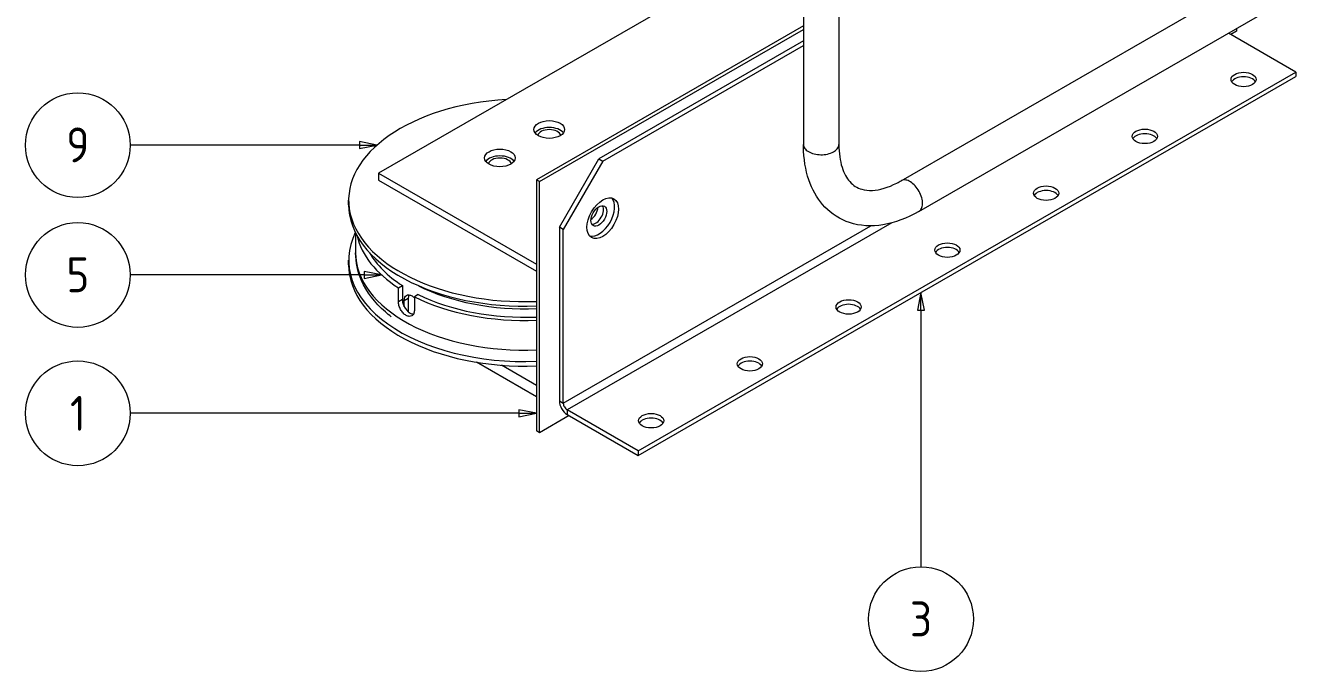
# Model space of a CAD drawing. Header units: millimetres. Extents: x 0 to 2102, y 0 to 1485.
# Drawn here: x 1391.2 to 1847.4, y 590.9 to 822.1 of the extents above; entities that cross this region are included whole.
import ezdxf

# ---------------------------------------------------------------- set-up
doc = ezdxf.new("R2010")
doc.units = ezdxf.units.MM
doc.header["$LTSCALE"] = 2.5
for name, color, linetype, lineweight in [('가시적인 것(ISO)', 3, 'Continuous', 5), ('가시적인 좁은 것(ISO)', 3, 'Continuous', 5), ('기호(ISO)', 5, 'Continuous', 5)]:
    doc.layers.add(name, color=color, linetype=linetype, lineweight=lineweight)
doc.styles.add('부품번호텍스트_PSTEK_POSCO', font='isocp.shx')

# ---------------------------------------------------------------- blocks, each defined once
blk = doc.blocks.new('품번기호1')
at = {"layer": '기호(ISO)', "color": 7}
for p, q in [((629.65, 273.31), (627.15, 273.81)), ((627.15, 273.81), (627.15, 272.81)), ((627.15, 273.31), (571.46, 273.31)), ((627.15, 273.31), (629.65, 273.31)), ((627.15, 272.81), (629.65, 273.31))]:
    blk.add_line(p, q, dxfattribs=at)
at = {"layer": '기호(ISO)', "color": 7, "flags": 128}
blk.add_lwpolyline([(627.15, 272.81), (629.65, 273.31)], dxfattribs=at)
at = {"layer": '기호(ISO)'}
blk.add_circle((563.96, 273.31), 7.5, dxfattribs=at)
at = {"layer": '기호(ISO)', "color": 7}
blk.add_solid([(627.15, 272.81), (629.65, 273.31), (627.15, 273.81), (627.15, 272.81)], dxfattribs=at)
at = {"layer": '기호(ISO)', "color": 7, "insert": (563.96, 273.31), "char_height": 5, "attachment_point": 5, "style": '부품번호텍스트_PSTEK_POSCO'}
blk.add_mtext('1', dxfattribs=at)
blk = doc.blocks.new('품번기호2')
at = {"layer": '기호(ISO)', "color": 7}
for p, q in [((684.73, 290.59), (684.23, 288.09)), ((684.73, 288.09), (684.73, 290.59)), ((685.23, 288.09), (684.73, 290.59)), ((684.23, 288.09), (685.23, 288.09)), ((684.73, 288.09), (684.73, 251.34))]:
    blk.add_line(p, q, dxfattribs=at)
at = {"layer": '기호(ISO)', "color": 7, "flags": 128}
blk.add_lwpolyline([(685.23, 288.09), (684.73, 290.59)], dxfattribs=at)
at = {"layer": '기호(ISO)'}
blk.add_circle((684.73, 243.84), 7.5, dxfattribs=at)
at = {"layer": '기호(ISO)', "color": 7}
blk.add_solid([(685.23, 288.09), (684.73, 290.59), (684.23, 288.09), (685.23, 288.09)], dxfattribs=at)
at = {"layer": '기호(ISO)', "color": 7, "insert": (684.73, 243.87), "char_height": 5, "attachment_point": 5, "style": '부품번호텍스트_PSTEK_POSCO'}
blk.add_mtext('3', dxfattribs=at)
blk = doc.blocks.new('품번기호7')
at = {"layer": '기호(ISO)', "color": 7}
for p, q in [((604.97, 293.12), (571.46, 293.12)), ((607.47, 293.12), (604.97, 293.62)), ((604.97, 293.62), (604.97, 292.62)), ((604.97, 293.12), (607.47, 293.12)), ((604.97, 292.62), (607.47, 293.12))]:
    blk.add_line(p, q, dxfattribs=at)
at = {"layer": '기호(ISO)', "color": 7, "flags": 128}
blk.add_lwpolyline([(604.97, 292.62), (607.47, 293.12)], dxfattribs=at)
at = {"layer": '기호(ISO)'}
blk.add_circle((563.96, 293.12), 7.5, dxfattribs=at)
at = {"layer": '기호(ISO)', "color": 7}
blk.add_solid([(604.97, 292.62), (607.47, 293.12), (604.97, 293.62), (604.97, 292.62)], dxfattribs=at)
at = {"layer": '기호(ISO)', "color": 7, "insert": (563.96, 293.15), "char_height": 5, "attachment_point": 5, "style": '부품번호텍스트_PSTEK_POSCO'}
blk.add_mtext('5', dxfattribs=at)
blk = doc.blocks.new('품번기호10')
at = {"layer": '기호(ISO)', "color": 7}
for p, q in [((606.81, 311.71), (604.31, 312.21)), ((604.31, 312.21), (604.31, 311.21)), ((604.31, 311.71), (571.46, 311.71)), ((604.31, 311.71), (606.81, 311.71)), ((604.31, 311.21), (606.81, 311.71))]:
    blk.add_line(p, q, dxfattribs=at)
at = {"layer": '기호(ISO)', "color": 7, "flags": 128}
blk.add_lwpolyline([(604.31, 311.21), (606.81, 311.71)], dxfattribs=at)
at = {"layer": '기호(ISO)'}
blk.add_circle((563.96, 311.71), 7.5, dxfattribs=at)
at = {"layer": '기호(ISO)', "color": 7}
blk.add_solid([(604.31, 311.21), (606.81, 311.71), (604.31, 312.21), (604.31, 311.21)], dxfattribs=at)
at = {"layer": '기호(ISO)', "color": 7, "insert": (563.96, 311.74), "char_height": 5, "attachment_point": 5, "style": '부품번호텍스트_PSTEK_POSCO'}
blk.add_mtext('9', dxfattribs=at)

msp = doc.modelspace()

# ---------------------------------------------------------------- linework, layer by layer
at = {"layer": '가시적인 것(ISO)'}
for p, q in [((1656.8793, 849.4327), (1517.5509, 769.1988)), ((1704.7227, 766.5335), (1841.03, 845.0276)), ((1669.7218, 840.5555), (1669.7218, 779.4965)), ((1682.4218, 840.5555), (1682.4218, 779.4965)), ((1711.0604, 755.5279), (1847.3677, 834.022)), ((1669.7218, 821.9577), (1574.1194, 766.904)), ((1575.2508, 766.2524), (1669.7218, 820.6547)), ((1846.0727, 805.4254), (1821.8908, 819.3508)), ((1824.8595, 820.0623), (1822.7573, 818.8518)), ((1824.8595, 821.0604), (1824.8595, 820.0623)), ((1669.7218, 816.5669), (1596.464, 774.3806)), ((1597.8782, 773.5662), (1669.7218, 814.9381)), ((1610.6061, 669.8292), (1846.0727, 805.4254)), ((1610.6061, 668.1941), (1846.0727, 803.7903)), ((1846.0727, 805.4254), (1846.0727, 803.7903)), ((1582.3218, 749.8857), (1596.464, 774.3806)), ((1597.8782, 773.5662), (1583.736, 749.0713)), ((1596.464, 774.3806), (1597.8782, 773.5662)), ((1517.5509, 769.1988), (1574.1194, 736.6232)), ((1517.5509, 769.1988), (1517.5509, 766.7462)), ((1517.5509, 766.7462), (1574.1194, 734.1705)), ((1575.2508, 766.2524), (1574.1194, 766.904)), ((1574.1194, 766.904), (1574.1194, 676.9738)), ((1575.2508, 676.3223), (1575.2508, 766.2524)), ((1506.8768, 757.8935), (1506.8768, 759.5286)), ((1583.736, 749.0713), (1582.3218, 749.8857)), ((1582.3218, 749.8857), (1582.3218, 687.7521)), ((1583.736, 686.9377), (1583.736, 749.0713)), ((1509.3768, 747.7749), (1509.3768, 740.725)), ((1506.8768, 736.4559), (1506.8768, 738.091)), ((1524.7012, 728.1793), (1526.1066, 729.0024)), ((1524.7012, 723.274), (1524.7012, 728.1793)), ((1526.1066, 729.0024), (1526.1066, 724.0971)), ((1531.8112, 725.7725), (1530.4058, 724.9494)), ((1526.8094, 721.4432), (1526.8094, 723.6912)), ((1528.2151, 724.5145), (1528.2151, 719.6151)), ((1530.4058, 724.9494), (1530.4058, 720.0441)), ((1574.1194, 689.2054), (1552.6732, 701.5555)), ((1574.1194, 693.2932), (1561.6231, 700.4893)), ((1610.6061, 669.8292), (1585.1503, 684.4883)), ((1585.8711, 682.4381), (1575.2508, 676.3223)), ((1585.1503, 682.8532), (1610.6061, 668.1941)), ((1575.2508, 676.3223), (1574.1194, 676.9738)), ((1610.6061, 669.8292), (1610.6061, 668.1941))]:
    msp.add_line(p, q, dxfattribs=at)
for centre, major_axis, ratio in [((1827.3343, 802.7786), (4.5, 0), 0.5758617), ((1578.7156, 784.8758), (-5.5, 0), 0.5758617), ((1791.979, 782.4188), (4.5, 0), 0.5758617), ((1561.0379, 774.696), (-5.5, 0), 0.5758617), ((1756.6237, 762.059), (4.5, 0), 0.5758617), ((1597.8782, 753.1275), (3.9923, 6.9327), 0.57809312), ((1596.464, 753.9419), (1.9961, 3.4663), 0.57809312), ((1721.2683, 741.6993), (4.5, 0), 0.5758617), ((1685.913, 721.3395), (4.5, 0), 0.5758617), ((1650.5576, 700.9797), (4.5, 0), 0.5758617), ((1615.2023, 680.6199), (4.5, 0), 0.5758617)]:
    msp.add_ellipse(centre, major_axis=major_axis, ratio=ratio, dxfattribs=at)
for centre, major_axis, ratio, start_param, end_param in [((1827.3343, 801.1435), (4.5, 0), 0.5758617, 0.32097029, 2.82062236), ((1569.8768, 759.5286), (-63, 0), 0.5758617, 4.81494211, 7.92137614), ((1578.7156, 782.4232), (-5.5, 0), 0.5758617, 3.53917364, 5.88560433), ((1578.7156, 782.4232), (-4.188, 0), 0.5758617, 3.29437285, 6.13040511), ((1791.979, 780.7837), (4.5, 0), 0.5758617, 0.32097029, 2.82062236), ((1561.0379, 772.2433), (-5.5, 0), 0.5758617, 3.53917364, 5.88560433), ((1561.0379, 772.2433), (-4.188, 0), 0.5758617, 3.29437285, 6.13040511), ((1756.6237, 760.4239), (4.5, 0), 0.5758617, 0.32097029, 2.82062236), ((1569.8768, 757.8935), (-63, 0), 0.5758617, 0, 1.63819084), ((1596.464, 753.9419), (-3.9923, -6.9327), 0.57809312, 0.17736431, 2.96422834), ((1595.3326, 754.5934), (-1.9961, -3.4663), 0.57809312, 0.28618803, 2.85540462), ((1593.2113, 755.815), (2.1209, 3.683), 0.57809312, 4.07094892, 5.35382904), ((1569.8768, 738.091), (-63, 0), 0.5758617, 6.00676116, 7.92137614), ((1569.8768, 751.3531), (-60.5, 0), 0.5758617, 0.13117767, 0.72770505), ((1569.8768, 751.3531), (-58.5, 0), 0.5758617, 0.31980152, 0.72543956), ((1721.2683, 740.0642), (4.5, 0), 0.5758617, 0.32097029, 2.82062236), ((1569.8768, 736.4559), (-63, 0), 0.5758617, 0, 1.63819084), ((1569.8768, 751.3531), (-58.5, 0), 0.5758617, 0.86229848, 1.64338383), ((1569.8768, 751.3531), (-60.5, 0), 0.5758617, 0.86003299, 1.64098022), ((1685.913, 719.7044), (4.5, 0), 0.5758617, 0.32097029, 2.82062236), ((1650.5576, 699.3446), (4.5, 0), 0.5758617, 0.32097029, 2.82062236), ((1585.1503, 686.1234), (1.9961, -3.4663), 0.57809312, 3.92892453, 5.49972085), ((1585.1503, 686.1234), (-0.9981, 1.7332), 0.57809312, 0.78733187, 2.3581282), ((1615.2023, 678.9848), (4.5, 0), 0.5758617, 0.32097029, 2.82062236)]:
    msp.add_ellipse(centre, major_axis=major_axis, ratio=ratio, start_param=start_param, end_param=end_param, dxfattribs=at)
for points, knots in [([(1711.0604, 755.5279), (1706.8511, 753.1039), (1702.4781, 751.4401), (1694.1006, 750.0729), (1689.9518, 750.3061), (1682.9025, 752.6528), (1679.85, 754.5928), (1675.1776, 759.4642), (1673.4031, 762.3374), (1670.7795, 768.997), (1669.998, 772.9251), (1669.7424, 777.8668), (1669.7218, 778.6775), (1669.7218, 779.4965)], [0, 0, 0, 0, 1.71148343, 1.71148343, 3.36574539, 3.36574539, 4.83851236, 4.83851236, 6.19413615, 6.19413615, 7.68391313, 7.68391313, 7.97206194, 7.97206194, 7.97206194, 7.97206194]), ([(1682.4218, 779.4965), (1682.4218, 776.4012), (1682.836, 773.6065), (1684.2435, 769.1569), (1685.223, 767.4405), (1687.5425, 764.8281), (1688.9098, 763.9698), (1691.7265, 763.1599), (1693.016, 763.01), (1696.9612, 763.2302), (1700.021, 764.0818), (1703.7177, 765.971), (1704.2188, 766.2433), (1704.7227, 766.5335)], [0, 0, 0, 0, 1.20557903, 1.20557903, 2.38428644, 2.38428644, 3.70186748, 3.70186748, 4.5705992, 4.5705992, 6.03499035, 6.03499035, 6.26212673, 6.26212673, 6.26212673, 6.26212673]), ([(1522.1321, 717.8149), (1521.4045, 718.3831), (1520.7021, 718.9668), (1516.2727, 722.8913), (1513.3323, 726.6974), (1510.1147, 734.0106), (1509.3768, 737.3633), (1509.3768, 740.725)], [6.441624578, 6.441624578, 6.441624578, 6.441624578, 6.500714786, 6.500714786, 6.828915445, 6.828915445, 7.077054328, 7.077054328, 7.077054328, 7.077054328]), ([(1526.8094, 723.6912), (1526.8094, 724.1019), (1526.8759, 724.4964), (1527.1486, 725.1265), (1527.355, 725.3622), (1527.8368, 725.6417), (1528.1444, 725.7041), (1528.8287, 725.6292), (1529.2057, 725.4921), (1529.564, 725.2892)], [0, 0, 0, 0, 0.150726967, 0.150726967, 0.301453933, 0.301453933, 0.45218078, 0.45218078, 0.602907627, 0.602907627, 0.602907627, 0.602907627]), ([(1528.434, 725.6717), (1528.4284, 725.6594), (1528.4228, 725.647), (1528.2814, 725.3196), (1528.2151, 724.9253), (1528.2151, 724.5145)], [-0.156731999, -0.156731999, -0.156731999, -0.156731999, -0.150730817, -0.150730817, 0, 0, 0, 0]), ([(1527.4607, 718.3345), (1527.1025, 718.5373), (1526.7252, 718.8386), (1526.04, 719.5805), (1525.7317, 720.021), (1525.2487, 720.9019), (1525.0416, 721.401), (1524.768, 722.3818), (1524.7012, 722.8632), (1524.7012, 723.274)], [0.60288738, 0.60288738, 0.60288738, 0.60288738, 0.753609176, 0.753609176, 0.904330972, 0.904330972, 1.055052866, 1.055052866, 1.20577476, 1.20577476, 1.20577476, 1.20577476]), ([(1526.1066, 724.0971), (1526.1066, 723.6863), (1526.1732, 723.2048), (1526.4462, 722.2237), (1526.6529, 721.7243), (1527.1351, 720.8429), (1527.4429, 720.4022), (1528.1276, 719.66), (1528.5046, 719.3586), (1529.2211, 718.9529), (1529.6082, 718.8216), (1530.0176, 718.7913), (1530.0661, 718.7896), (1530.114, 718.7897)], [-1.20580106, -1.20580106, -1.20580106, -1.20580106, -1.055075872, -1.055075872, -0.904350683, -0.904350683, -0.753625607, -0.753625607, -0.60290053, -0.60290053, -0.452175453, -0.452175453, -0.431680642, -0.431680642, -0.431680642, -0.431680642]), ([(1530.4058, 720.0441), (1530.4058, 719.6334), (1530.3293, 719.233), (1530.0207, 718.5819), (1529.7888, 718.3313), (1529.2591, 718.0238), (1528.9261, 717.9464), (1528.2059, 718.0003), (1527.819, 718.1317), (1527.4607, 718.3345)], [0, 0, 0, 0, 0.150721894, 0.150721894, 0.301443787, 0.301443787, 0.452165584, 0.452165584, 0.60288738, 0.60288738, 0.60288738, 0.60288738])]:
    msp.add_open_spline(points, degree=3, knots=knots, dxfattribs=at)
msp.add_open_spline([(1529.564, 725.2892), (1529.836, 725.1352), (1530.1247, 724.9278), (1530.4057, 724.6791)], degree=3, dxfattribs=at)
at = {"layer": '가시적인 좁은 것(ISO)'}
for p, q in [((1583.736, 686.9377), (1693.899, 750.3764)), ((1701.4147, 751.4405), (1585.1503, 684.4883)), ((1524.7012, 723.274), (1526.1066, 724.0971)), ((1526.8094, 723.6912), (1528.2151, 724.5145)), ((1582.3218, 687.7521), (1583.736, 686.9377)), ((1585.1503, 684.4883), (1585.1503, 682.8532))]:
    msp.add_line(p, q, dxfattribs=at)
for centre, major_axis, start_param, end_param in [((1569.8768, 740.725), (-60.5, 0), 0, 1.64098022), ((1569.8768, 753.8057), (57.5, 0), 3.98987502, 4.78624115)]:
    msp.add_ellipse(centre, major_axis=major_axis, ratio=0.5758617, start_param=start_param, end_param=end_param, dxfattribs=at)
for points, knots in [([(1669.7218, 779.4965), (1669.7218, 779.0285), (1669.8778, 778.5647), (1670.4904, 777.6887), (1670.9461, 777.286), (1672.1001, 776.6038), (1672.7872, 776.3309), (1674.3044, 775.9521), (1675.1201, 775.8498), (1676.7735, 775.8311), (1677.5955, 775.9148), (1679.1374, 776.2589), (1679.8427, 776.5161), (1681.0423, 777.1716), (1681.5253, 777.5636), (1682.2029, 778.4323), (1682.3912, 778.9006), (1682.4206, 779.4165), (1682.4218, 779.4565), (1682.4218, 779.4965)], [0.50028568, 0.50028568, 0.50028568, 0.50028568, 0.74417772, 0.74417772, 0.99223696, 0.99223696, 1.2402962, 1.2402962, 1.48835544, 1.48835544, 1.73641468, 1.73641468, 1.98447392, 1.98447392, 2.23253317, 2.23253317, 2.48059241, 2.48059241, 2.50144085, 2.50144085, 2.50144085, 2.50144085]), ([(1711.0604, 755.5279), (1711.4555, 755.7554), (1711.774, 756.1083), (1712.2354, 757.0513), (1712.3648, 757.6427), (1712.3955, 758.9765), (1712.2965, 759.7063), (1711.8811, 761.2093), (1711.5687, 761.9682), (1710.7694, 763.4154), (1710.2902, 764.0898), (1709.2267, 765.2643), (1708.6525, 765.7532), (1707.4841, 766.4793), (1706.9009, 766.7096), (1705.8025, 766.8784), (1705.2977, 766.8155), (1704.817, 766.5854), (1704.7693, 766.5603), (1704.7227, 766.5335)], [1.4996319, 1.4996319, 1.4996319, 1.4996319, 1.73641468, 1.73641468, 1.98447392, 1.98447392, 2.23253317, 2.23253317, 2.48059241, 2.48059241, 2.72865165, 2.72865165, 2.97671089, 2.97671089, 3.22477013, 3.22477013, 3.47282937, 3.47282937, 3.50079497, 3.50079497, 3.50079497, 3.50079497])]:
    msp.add_open_spline(points, degree=3, knots=knots, dxfattribs=at)

# ---------------------------------------------------------------- block references
at = {"layer": '기호(ISO)', "xscale": 2.5, "yscale": 2.5, "zscale": 2.5}
for name in ['품번기호10', '품번기호7', '품번기호2', '품번기호1']:
    msp.add_blockref(name, (0, 0), dxfattribs=at)

doc.saveas('drawing.dxf')
